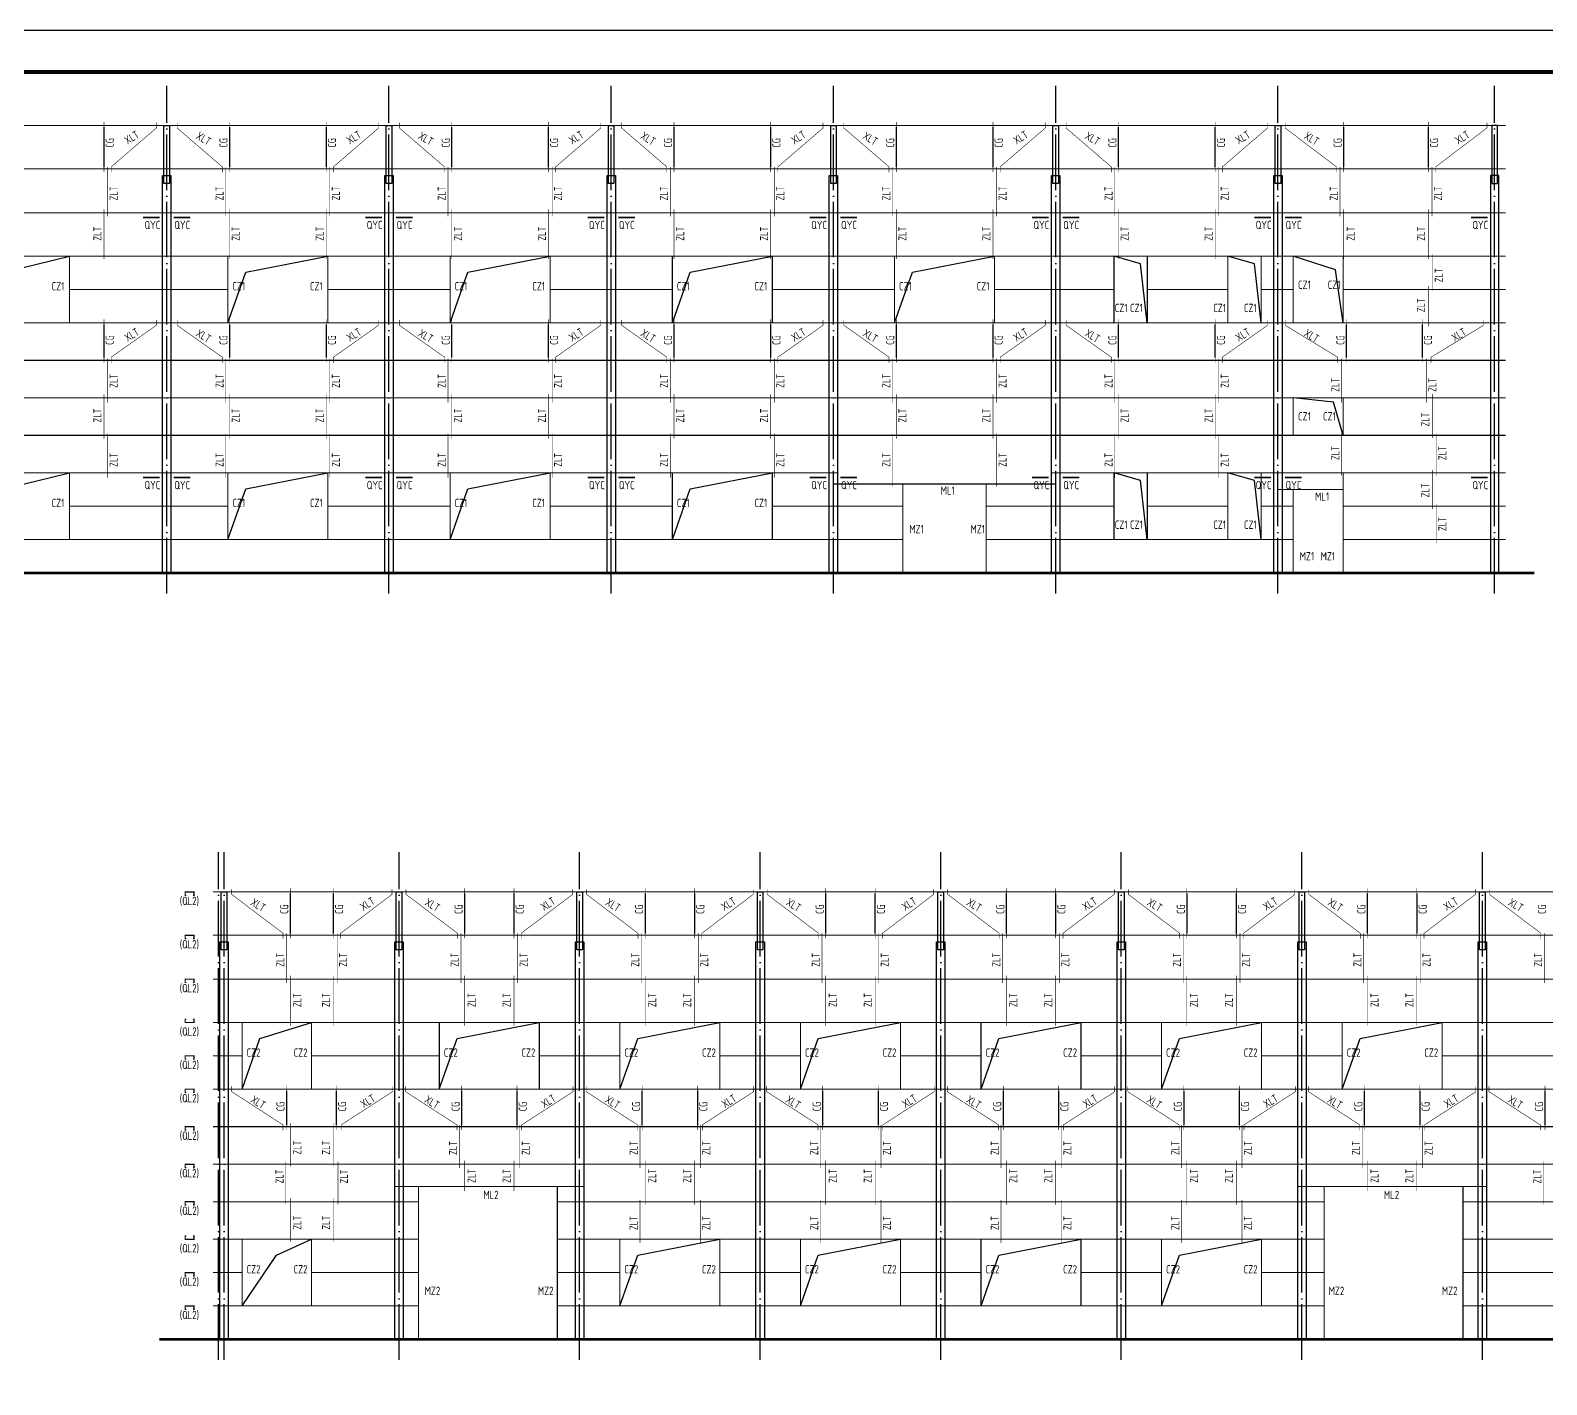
# Model space of a CAD drawing. Extents: x 19118 to 566552, y -1188739 to 92943.
# Drawn here: x 150798 to 205382, y -749253 to -700514 of the extents above; entities that cross this region are included whole.
import ezdxf

# ---------------------------------------------------------------- set-up
doc = ezdxf.new("R2010")
doc.units = 0
doc.header["$LTSCALE"] = 1000
doc.header["$MEASUREMENT"] = 0
doc.linetypes.add('DOTE', pattern=[2.42, 2, -0.2, 0.02, -0.2])
for name, color, linetype in [('3T_BAR', 7, 'CONTINUOUS'), ('621', 2, 'CONTINUOUS'), ('A_DE_DETAIL_3', 144, 'CONTINUOUS'), ('AXIS', 3, 'CONTINUOUS'), ('DOTE', 9, 'DOTE'), ('PUB_TITLE', 4, 'CONTINUOUS'), ('QL', 4, 'CONTINUOUS'), ('TEXT', 7, 'CONTINUOUS'), ('屋面隅撑', 1, 'CONTINUOUS'), ('檩条拉条', 253, 'CONTINUOUS'), ('窗线', 124, 'CONTINUOUS')]:
    doc.layers.add(name, color=color, linetype=linetype)
doc.styles.add('TSSD_Rein', font='atssdeng.shx', dxfattribs={"width": 0.7, "bigfont": 'atssdchn.shx'})

msp = doc.modelspace()

# ---------------------------------------------------------------- linework, layer by layer
at = {"layer": '3T_BAR', "const_width": 100}
for points in [[(97585.86, -720039.62), (204932.48, -720039.62)], [(155447.62, -747619.82), (210282.19, -747619.82)]]:
    msp.add_lwpolyline(points, dxfattribs=at)
at = {"layer": '621', "const_width": 45}
for points in [[(156412.32, -731639.82), (156372.33, -731639.82), (156372.33, -731519.82), (156692.32, -731519.82), (156692.32, -731639.82), (156652.33, -731639.82)], [(156412.32, -733199.82), (156372.33, -733199.82), (156372.33, -733079.82), (156692.32, -733079.82), (156692.32, -733199.82), (156652.33, -733199.82)], [(156412.32, -734779.82), (156372.33, -734779.82), (156372.33, -734659.82), (156692.32, -734659.82), (156692.32, -734779.82), (156652.33, -734779.82)], [(156412.32, -736099.82), (156372.33, -736099.82), (156372.33, -736219.82), (156692.32, -736219.82), (156692.32, -736099.82), (156652.33, -736099.82)], [(156412.32, -737539.82), (156372.33, -737539.82), (156372.33, -737419.82), (156692.32, -737419.82), (156692.32, -737539.82), (156652.33, -737539.82)], [(156412.32, -738739.82), (156372.33, -738739.82), (156372.33, -738619.82), (156692.32, -738619.82), (156692.32, -738739.82), (156652.33, -738739.82)], [(156412.32, -740089.82), (156372.33, -740089.82), (156372.33, -739969.82), (156692.32, -739969.82), (156692.32, -740089.82), (156652.33, -740089.82)], [(156412.32, -741439.82), (156372.33, -741439.82), (156372.33, -741319.82), (156692.32, -741319.82), (156692.32, -741439.82), (156652.33, -741439.82)], [(156412.32, -742789.82), (156372.33, -742789.82), (156372.33, -742669.82), (156692.32, -742669.82), (156692.32, -742789.82), (156652.33, -742789.82)], [(156412.32, -743899.82), (156372.33, -743899.82), (156372.33, -744019.82), (156692.32, -744019.82), (156692.32, -743899.82), (156652.33, -743899.82)], [(156412.32, -745339.82), (156372.33, -745339.82), (156372.33, -745219.82), (156692.32, -745219.82), (156692.32, -745339.82), (156652.33, -745339.82)], [(156412.32, -746539.82), (156372.33, -746539.82), (156372.33, -746419.82), (156692.32, -746419.82), (156692.32, -746539.82), (156652.33, -746539.82)]]:
    msp.add_lwpolyline(points, dxfattribs=at)
at = {"layer": 'A_DE_DETAIL_3'}
for points in [[(155608.4, -703939.62), (155808.4, -703939.62), (155808.4, -706026.55), (155608.4, -706026.55)], [(163608.4, -703939.62), (163808.4, -703939.62), (163808.4, -706026.55), (163608.4, -706026.55)], [(171608.4, -703939.62), (171808.4, -703939.62), (171808.4, -706026.55), (171608.4, -706026.55)], [(179608.4, -703939.62), (179808.4, -703939.62), (179808.4, -706026.55), (179608.4, -706026.55)], [(187608.4, -703939.62), (187808.4, -703939.62), (187808.4, -706026.55), (187608.4, -706026.55)], [(195608.4, -703939.62), (195808.4, -703939.62), (195808.4, -706026.55), (195608.4, -706026.55)], [(203608.4, -703939.62), (203408.4, -703939.62), (203408.4, -706026.55), (203608.4, -706026.55)], [(155558.4, -705739.62), (155858.4, -705739.62), (155858.4, -720039.62), (155558.4, -720039.62)], [(163558.4, -705739.62), (163858.4, -705739.62), (163858.4, -720039.62), (163558.4, -720039.62)], [(171558.4, -705739.62), (171858.4, -705739.62), (171858.4, -720039.62), (171558.4, -720039.62)], [(179558.4, -705739.62), (179858.4, -705739.62), (179858.4, -720039.62), (179558.4, -720039.62)], [(187558.4, -705739.62), (187858.4, -705739.62), (187858.4, -720039.62), (187558.4, -720039.62)], [(195558.4, -705739.62), (195858.4, -705739.62), (195858.4, -720039.62), (195558.4, -720039.62)], [(203658.4, -705739.62), (203358.4, -705739.62), (203358.4, -720039.62), (203658.4, -720039.62)], [(157670.17, -731519.82), (157870.17, -731519.82), (157870.17, -733606.74), (157670.17, -733606.74)], [(163970.17, -731519.82), (164170.17, -731519.82), (164170.17, -733606.74), (163970.17, -733606.74)], [(170470.17, -731519.82), (170670.17, -731519.82), (170670.17, -733606.74), (170470.17, -733606.74)], [(176970.17, -731519.82), (177170.17, -731519.82), (177170.17, -733606.74), (176970.17, -733606.74)], [(183470.17, -731519.82), (183670.17, -731519.82), (183670.17, -733606.74), (183470.17, -733606.74)], [(189970.17, -731519.82), (190170.17, -731519.82), (190170.17, -733606.74), (189970.17, -733606.74)], [(196470.17, -731519.82), (196670.17, -731519.82), (196670.17, -733606.74), (196470.17, -733606.74)], [(202970.17, -731519.82), (203170.17, -731519.82), (203170.17, -733606.74), (202970.17, -733606.74)], [(157620.17, -733319.82), (157920.17, -733319.82), (157920.17, -747619.82), (157620.17, -747619.82)], [(163920.17, -733319.82), (164220.17, -733319.82), (164220.17, -747619.82), (163920.17, -747619.82)], [(170420.17, -733319.82), (170720.17, -733319.82), (170720.17, -747619.82), (170420.17, -747619.82)], [(176920.17, -733319.82), (177220.17, -733319.82), (177220.17, -747619.82), (176920.17, -747619.82)], [(183420.17, -733319.82), (183720.17, -733319.82), (183720.17, -747619.82), (183420.17, -747619.82)], [(189920.17, -733319.82), (190220.17, -733319.82), (190220.17, -747619.82), (189920.17, -747619.82)], [(196420.17, -733319.82), (196720.17, -733319.82), (196720.17, -747619.82), (196420.17, -747619.82)], [(202920.17, -733319.82), (203220.17, -733319.82), (203220.17, -747619.82), (202920.17, -747619.82)]]:
    msp.add_lwpolyline(points, close=True, dxfattribs=at)
at = {"layer": 'DOTE', "linetype": 'DOTE'}
for p, q in [((155708.4, -720781.56), (155708.4, -702507.05)), ((163708.4, -720781.56), (163708.4, -702507.05)), ((171708.4, -720781.56), (171708.4, -702507.05)), ((179708.4, -720781.56), (179708.4, -702507.05)), ((187708.4, -720781.56), (187708.4, -702507.05)), ((195708.4, -720781.56), (195708.4, -702507.05)), ((203508.4, -720781.56), (203508.4, -702507.05)), ((157570.17, -748361.75), (157570.17, -730087.24)), ((157770.17, -748361.75), (157770.17, -730087.24)), ((164070.17, -748361.75), (164070.17, -730087.24)), ((170570.17, -748361.75), (170570.17, -730087.24)), ((177070.17, -748361.75), (177070.17, -730087.24)), ((183570.17, -748361.75), (183570.17, -730087.24)), ((190070.17, -748361.75), (190070.17, -730087.24)), ((196570.17, -748361.75), (196570.17, -730087.24)), ((203070.17, -748361.75), (203070.17, -730087.24))]:
    msp.add_line(p, q, dxfattribs=at)
at = {"layer": 'PUB_TITLE'}
msp.add_lwpolyline([(77811.65, -789614.24), (235461.65, -789614.24), (235461.65, -700514.24), (77811.65, -700514.24)], close=True, dxfattribs=at)
at = {"layer": 'PUB_TITLE', "const_width": 150}
msp.add_lwpolyline([(81561.65, -788114.24), (233961.65, -788114.24), (233961.65, -702014.24), (81561.65, -702014.24)], close=True, dxfattribs=at)
at = {"layer": 'QL', "const_width": 40}
for points in [[(203908.4, -703939.62), (99508.4, -703939.62)], [(203908.4, -705499.62), (99508.4, -705499.62)], [(203908.4, -707079.62), (99508.4, -707079.62)], [(203908.4, -708639.62), (99508.4, -708639.62)], [(152208.4, -711039.62), (152208.4, -708639.62)], [(157908.38, -711039.62), (157908.38, -708639.62)], [(161508.38, -711039.62), (161508.38, -708639.62)], [(165908.4, -711039.62), (165908.4, -708639.62)], [(169508.4, -711039.62), (169508.4, -708639.62)], [(173908.4, -711039.62), (173908.4, -708639.62)], [(177508.4, -711039.62), (177508.4, -708639.62)], [(181908.38, -711039.62), (181908.38, -708639.62)], [(185508.38, -711039.62), (185508.38, -708639.62)], [(189808.4, -711039.62), (189808.4, -708639.62)], [(191008.4, -711039.62), (191008.4, -708639.62)], [(193908.4, -711039.62), (193908.4, -708639.62)], [(195108.4, -711039.62), (195108.4, -708639.62)], [(196258.4, -711039.62), (196258.4, -708639.62)], [(198058.4, -711039.62), (198058.4, -708639.62)], [(157908.38, -709839.62), (152208.4, -709839.62)], [(165908.4, -709839.62), (161508.38, -709839.62)], [(173908.4, -709839.62), (169508.4, -709839.62)], [(181908.38, -709839.62), (177508.4, -709839.62)], [(189808.4, -709839.62), (185508.38, -709839.62)], [(191008.4, -709839.62), (193908.4, -709839.62)], [(191008.4, -709839.62), (193908.4, -709839.62)], [(193908.4, -709839.62), (191908.4, -709839.62)], [(196258.4, -709839.62), (195108.4, -709839.62)], [(203908.4, -709839.62), (198058.4, -709839.62)], [(203908.4, -711039.62), (99508.4, -711039.62)], [(203908.4, -712389.62), (99508.4, -712389.62)], [(203908.4, -713739.62), (99508.4, -713739.62)], [(196258.4, -715089.62), (196258.4, -713739.62)], [(198058.4, -715089.62), (198058.4, -713739.62)], [(155708.4, -715089.62), (115708.4, -715089.62)], [(179708.4, -715089.62), (155708.4, -715089.62)], [(203908.4, -715089.62), (179708.4, -715089.62)], [(155708.4, -716439.62), (139708.4, -716439.62)], [(152208.4, -718839.62), (152208.4, -716439.62)], [(179708.4, -716439.62), (155708.4, -716439.62)], [(157908.4, -718839.62), (157908.4, -716439.62)], [(161508.4, -718839.62), (161508.4, -716439.62)], [(165908.4, -718839.62), (165908.4, -716439.62)], [(169508.4, -718839.62), (169508.4, -716439.62)], [(173908.4, -718839.62), (173908.4, -716439.62)], [(177508.4, -718839.62), (177508.4, -716439.62)], [(179858.4, -716439.62), (179708.4, -716439.62)], [(203908.4, -716439.62), (187558.4, -716439.62)], [(189808.4, -718839.62), (189808.4, -716439.62)], [(191008.4, -718839.62), (191008.4, -716439.62)], [(193908.4, -718839.62), (193908.4, -716439.62)], [(195108.4, -718839.62), (195108.4, -716439.62)], [(198058.4, -720039.62), (198058.4, -716439.62)], [(179708.4, -716839.62), (187708.4, -716839.62)], [(182208.4, -716839.62), (182208.4, -720039.62)], [(185208.4, -716839.62), (185208.4, -720039.62)], [(198058.4, -717039.62), (195708.4, -717039.62)], [(196258.4, -720039.62), (196258.4, -717039.62)], [(155708.4, -717639.62), (152208.4, -717639.62)], [(157908.4, -717639.62), (155708.4, -717639.62)], [(165908.4, -717639.62), (161508.4, -717639.62)], [(173908.4, -717639.62), (169508.4, -717639.62)], [(179708.4, -717639.62), (177508.4, -717639.62)], [(182208.4, -717639.62), (179708.4, -717639.62)], [(189808.4, -717639.62), (185208.4, -717639.62)], [(192708.4, -717639.62), (191008.4, -717639.62)], [(191008.4, -717639.62), (193908.4, -717639.62)], [(196258.4, -717639.62), (195108.4, -717639.62)], [(203908.4, -717639.62), (198058.4, -717639.62)], [(155708.4, -718839.62), (137208.4, -718839.62)], [(179708.4, -718839.62), (155708.4, -718839.62)], [(182208.4, -718839.62), (179708.4, -718839.62)], [(195508.4, -718839.62), (185208.4, -718839.62)], [(196258.4, -718839.62), (195508.4, -718839.62)], [(203908.4, -718839.62), (198058.4, -718839.62)], [(209770.17, -731519.82), (157370.17, -731519.82)], [(209770.17, -733079.82), (157370.17, -733079.82)], [(209770.17, -734659.82), (157370.17, -734659.82)], [(209770.17, -736219.82), (157370.17, -736219.82)], [(158420.17, -738619.82), (158420.17, -736219.82)], [(160920.17, -738619.82), (160920.17, -736219.82)], [(165520.15, -738619.82), (165520.15, -736219.82)], [(169120.15, -738619.82), (169120.15, -736219.82)], [(172020.15, -738619.82), (172020.15, -736219.82)], [(175620.15, -738619.82), (175620.15, -736219.82)], [(178520.15, -738619.82), (178520.15, -736219.82)], [(182120.15, -738619.82), (182120.15, -736219.82)], [(185020.15, -738619.82), (185020.15, -736219.82)], [(188620.15, -738619.82), (188620.15, -736219.82)], [(191520.15, -738619.82), (191520.15, -736219.82)], [(195120.15, -738619.82), (195120.15, -736219.82)], [(198020.15, -738619.82), (198020.15, -736219.82)], [(201620.15, -738619.82), (201620.15, -736219.82)], [(158420.17, -737419.82), (157370.17, -737419.82)], [(165520.15, -737419.82), (160920.17, -737419.82)], [(172020.15, -737419.82), (169120.15, -737419.82)], [(178520.15, -737419.82), (175620.15, -737419.82)], [(185020.15, -737419.82), (182120.15, -737419.82)], [(191520.15, -737419.82), (188620.15, -737419.82)], [(198020.15, -737419.82), (195120.15, -737419.82)], [(206220.17, -737419.82), (201620.15, -737419.82)], [(209770.17, -738619.82), (157370.17, -738619.82)], [(209770.17, -739969.82), (157370.17, -739969.82)], [(209770.17, -741319.82), (157370.17, -741319.82)], [(163920.17, -742119.82), (170720.17, -742119.82)], [(164770.17, -747619.82), (164770.17, -742119.82)], [(169770.17, -747619.82), (169770.17, -742119.82)], [(203220.17, -742119.82), (196420.17, -742119.82)], [(197370.17, -747619.82), (197370.17, -742119.82)], [(202370.17, -747619.82), (202370.17, -742119.82)], [(164770.17, -742669.82), (157370.17, -742669.82)], [(197370.17, -742669.82), (169770.17, -742669.82)], [(209770.17, -742669.82), (202370.17, -742669.82)], [(164770.17, -744019.82), (157370.17, -744019.82)], [(158420.17, -746419.82), (158420.17, -744019.82)], [(160920.17, -746419.82), (160920.17, -744019.82)], [(197370.17, -744019.82), (169770.17, -744019.82)], [(172020.17, -746419.82), (172020.17, -744019.82)], [(175620.17, -746419.82), (175620.17, -744019.82)], [(178520.17, -746419.82), (178520.17, -744019.82)], [(182120.17, -746419.82), (182120.17, -744019.82)], [(185020.17, -746419.82), (185020.17, -744019.82)], [(188620.17, -746419.82), (188620.17, -744019.82)], [(191520.17, -746419.82), (191520.17, -744019.82)], [(195120.17, -746419.82), (195120.17, -744019.82)], [(209770.17, -744019.82), (202370.17, -744019.82)], [(158420.17, -745219.82), (157370.17, -745219.82)], [(164770.17, -745219.82), (160920.17, -745219.82)], [(172020.17, -745219.82), (169770.17, -745219.82)], [(178520.17, -745219.82), (175620.17, -745219.82)], [(185020.17, -745219.82), (182120.17, -745219.82)], [(191520.17, -745219.82), (188620.17, -745219.82)], [(197370.17, -745219.82), (195120.17, -745219.82)], [(206220.17, -745219.82), (202370.17, -745219.82)], [(164770.17, -746419.82), (157370.17, -746419.82)], [(197370.17, -746419.82), (169770.17, -746419.82)], [(209770.17, -746419.82), (202370.17, -746419.82)]]:
    msp.add_lwpolyline(points, dxfattribs=at)
at = {"layer": '屋面隅撑', "const_width": 60}
for points in [[(155456.21, -707249.62), (154856.21, -707249.62)], [(155960.58, -707249.62), (156560.58, -707249.62)], [(163456.21, -707249.62), (162856.21, -707249.62)], [(163960.58, -707249.62), (164560.58, -707249.62)], [(171456.21, -707249.62), (170856.21, -707249.62)], [(171960.58, -707249.62), (172560.58, -707249.62)], [(179456.21, -707249.62), (178856.21, -707249.62)], [(179960.58, -707249.62), (180560.58, -707249.62)], [(187456.21, -707249.62), (186856.21, -707249.62)], [(187960.58, -707249.62), (188560.58, -707249.62)], [(195456.21, -707249.62), (194856.21, -707249.62)], [(195960.58, -707249.62), (196560.58, -707249.62)], [(203256.21, -707249.62), (202656.21, -707249.62)], [(155456.21, -716609.62), (154856.21, -716609.62)], [(155960.58, -716609.62), (156560.58, -716609.62)], [(163456.21, -716609.62), (162856.21, -716609.62)], [(163960.58, -716609.62), (164560.58, -716609.62)], [(171456.21, -716609.62), (170856.21, -716609.62)], [(171960.58, -716609.62), (172560.58, -716609.62)], [(179456.21, -716609.62), (178856.21, -716609.62)], [(179960.58, -716609.62), (180560.58, -716609.62)], [(187456.21, -716609.62), (186856.21, -716609.62)], [(187960.58, -716609.62), (188560.58, -716609.62)], [(195456.21, -716609.62), (194856.21, -716609.62)], [(195960.58, -716609.62), (196560.58, -716609.62)], [(203256.21, -716609.62), (202656.21, -716609.62)]]:
    msp.add_lwpolyline(points, dxfattribs=at)
at = {"layer": '檩条拉条', "color": 1}
for points, const_width in [([(153448.07, -703990.67), (153448.07, -705442.06)], 48), ([(153448.07, -705611.34), (153448.07, -703813.78)], 19.2), ([(155333.27, -703842.31), (155333.27, -704029.04), (153707.57, -705428.76), (153707.57, -705626.56)], 19.2), ([(156083.52, -703842.31), (156083.52, -704029.04), (157709.22, -705428.76), (157709.22, -705626.56)], 19.2), ([(157968.73, -703990.67), (157968.73, -705442.06)], 48), ([(157968.73, -705611.34), (157968.73, -703813.78)], 19.2), ([(161448.07, -703990.67), (161448.07, -705442.06)], 48), ([(161448.07, -705611.34), (161448.07, -703813.78)], 19.2), ([(163333.27, -703842.31), (163333.27, -704029.04), (161707.57, -705428.76), (161707.57, -705626.56)], 19.2), ([(164083.52, -703842.31), (164083.52, -704029.04), (165709.22, -705428.76), (165709.22, -705626.56)], 19.2), ([(165968.73, -703990.67), (165968.73, -705442.06)], 48), ([(165968.73, -705611.34), (165968.73, -703813.78)], 19.2), ([(169448.07, -703990.67), (169448.07, -705442.06)], 48), ([(169448.07, -705611.34), (169448.07, -703813.78)], 19.2), ([(171333.27, -703842.31), (171333.27, -704029.04), (169707.57, -705428.76), (169707.57, -705626.56)], 19.2), ([(172083.52, -703842.31), (172083.52, -704029.04), (173709.22, -705428.76), (173709.22, -705626.56)], 19.2), ([(173968.73, -703990.67), (173968.73, -705442.06)], 48), ([(173968.73, -705611.34), (173968.73, -703813.78)], 19.2), ([(177448.07, -703990.67), (177448.07, -705442.06)], 48), ([(177448.07, -705611.34), (177448.07, -703813.78)], 19.2), ([(179333.27, -703842.31), (179333.27, -704029.04), (177707.57, -705428.76), (177707.57, -705626.56)], 19.2), ([(180083.52, -703842.31), (180083.52, -704029.04), (181709.22, -705428.76), (181709.22, -705626.56)], 19.2), ([(181968.73, -703990.67), (181968.73, -705442.06)], 48), ([(181968.73, -705611.34), (181968.73, -703813.78)], 19.2), ([(185448.07, -703990.67), (185448.07, -705442.06)], 48), ([(185448.07, -705611.34), (185448.07, -703813.78)], 19.2), ([(187333.27, -703842.31), (187333.27, -704029.04), (185707.57, -705428.76), (185707.57, -705626.56)], 19.2), ([(188083.52, -703842.31), (188083.52, -704029.04), (189709.22, -705428.76), (189709.22, -705626.56)], 19.2), ([(189968.73, -703990.67), (189968.73, -705442.06)], 48), ([(189968.73, -705611.34), (189968.73, -703813.78)], 19.2), ([(193448.07, -703990.67), (193448.07, -705442.06)], 48), ([(193448.07, -705611.34), (193448.07, -703813.78)], 19.2), ([(195333.27, -703842.31), (195333.27, -704029.04), (193707.57, -705428.76), (193707.57, -705626.56)], 19.2), ([(195968.78, -703842.31), (195968.78, -704029.04), (197817.65, -705428.76), (197817.65, -705626.56)], 19.2), ([(198077.16, -703990.67), (198077.16, -705442.06)], 48), ([(198077.16, -705611.34), (198077.16, -703813.78)], 19.2), ([(201123.13, -703990.67), (201123.13, -705442.06)], 48), ([(201123.13, -705611.34), (201123.13, -703813.78)], 19.2), ([(203231.51, -703842.31), (203231.51, -704029.04), (201382.64, -705428.76), (201382.64, -705626.56)], 19.2), ([(153581.65, -707211.85), (153581.65, -705434.15)], 19.2), ([(157835.14, -707211.85), (157835.14, -705434.15)], 19.2), ([(161581.65, -707211.85), (161581.65, -705434.15)], 19.2), ([(165835.14, -707211.85), (165835.14, -705434.15)], 19.2), ([(169581.65, -707211.85), (169581.65, -705434.15)], 19.2), ([(173835.14, -707211.85), (173835.14, -705434.15)], 19.2), ([(177581.65, -707211.85), (177581.65, -705434.15)], 19.2), ([(181835.14, -707211.85), (181835.14, -705434.15)], 19.2), ([(185581.65, -707211.85), (185581.65, -705434.15)], 19.2), ([(189835.14, -707211.85), (189835.14, -705434.15)], 19.2), ([(193581.65, -707211.85), (193581.65, -705434.15)], 19.2), ([(197943.57, -707211.85), (197943.57, -705434.15)], 19.2), ([(201256.72, -707211.85), (201256.72, -705434.15)], 19.2), ([(153448.07, -708747.6), (153448.07, -706953.78)], 19.2), ([(157968.73, -708747.6), (157968.73, -706953.78)], 19.2), ([(161448.07, -708747.6), (161448.07, -706953.78)], 19.2), ([(165968.73, -708747.6), (165968.73, -706953.78)], 19.2), ([(169448.07, -708747.6), (169448.07, -706953.78)], 19.2), ([(173968.73, -708747.6), (173968.73, -706953.78)], 19.2), ([(177448.07, -708747.6), (177448.07, -706953.78)], 19.2), ([(181968.73, -708747.6), (181968.73, -706953.78)], 19.2), ([(185448.07, -708747.6), (185448.07, -706953.78)], 19.2), ([(189968.73, -708747.6), (189968.73, -706953.78)], 19.2), ([(193448.07, -708747.6), (193448.07, -706953.78)], 19.2), ([(198077.16, -708747.6), (198077.16, -706953.78)], 19.2), ([(201123.13, -708747.6), (201123.13, -706953.78)], 19.2), ([(201284.83, -709894.15), (201284.83, -708574.15)], 19.2), ([(201123.13, -711164.19), (201123.13, -709713.78)], 19.2), ([(153448.07, -711090.67), (153448.07, -712290.26)], 48), ([(153448.07, -712459.54), (153448.07, -710913.78)], 19.2), ([(155333.27, -710942.31), (155333.27, -711129.04), (153707.57, -712276.97), (153707.57, -712474.76)], 19.2), ([(156083.52, -710942.31), (156083.52, -711129.04), (157709.22, -712276.97), (157709.22, -712474.76)], 19.2), ([(157968.73, -711090.67), (157968.73, -712290.26)], 48), ([(157968.73, -712459.54), (157968.73, -710913.78)], 19.2), ([(161448.07, -711090.67), (161448.07, -712290.26)], 48), ([(161448.07, -712459.54), (161448.07, -710913.78)], 19.2), ([(163333.27, -710942.31), (163333.27, -711129.04), (161707.57, -712276.97), (161707.57, -712474.76)], 19.2), ([(164083.52, -710942.31), (164083.52, -711129.04), (165709.22, -712276.97), (165709.22, -712474.76)], 19.2), ([(165968.73, -711090.67), (165968.73, -712290.26)], 48), ([(165968.73, -712459.54), (165968.73, -710913.78)], 19.2), ([(169448.07, -711090.67), (169448.07, -712290.26)], 48), ([(169448.07, -712459.54), (169448.07, -710913.78)], 19.2), ([(171333.27, -710942.31), (171333.27, -711129.04), (169707.57, -712276.97), (169707.57, -712474.76)], 19.2), ([(172083.52, -710942.31), (172083.52, -711129.04), (173709.22, -712276.97), (173709.22, -712474.76)], 19.2), ([(173968.73, -711090.67), (173968.73, -712290.26)], 48), ([(173968.73, -712459.54), (173968.73, -710913.78)], 19.2), ([(177448.07, -711090.67), (177448.07, -712290.26)], 48), ([(177448.07, -712459.54), (177448.07, -710913.78)], 19.2), ([(179333.27, -710942.31), (179333.27, -711129.04), (177707.57, -712276.97), (177707.57, -712474.76)], 19.2), ([(180083.52, -710942.31), (180083.52, -711129.04), (181709.22, -712276.97), (181709.22, -712474.76)], 19.2), ([(181968.73, -711090.67), (181968.73, -712290.26)], 48), ([(181968.73, -712459.54), (181968.73, -710913.78)], 19.2), ([(185448.07, -711090.67), (185448.07, -712290.26)], 48), ([(185448.07, -712459.54), (185448.07, -710913.78)], 19.2), ([(187333.27, -710942.31), (187333.27, -711129.04), (185707.57, -712276.97), (185707.57, -712474.76)], 19.2), ([(188083.52, -710942.31), (188083.52, -711129.04), (189709.22, -712276.97), (189709.22, -712474.76)], 19.2), ([(189968.73, -711090.67), (189968.73, -712290.26)], 48), ([(189968.73, -712459.54), (189968.73, -710913.78)], 19.2), ([(193448.07, -711090.67), (193448.07, -712290.26)], 48), ([(193448.07, -712459.54), (193448.07, -710913.78)], 19.2), ([(195333.27, -710942.31), (195333.27, -711129.04), (193707.57, -712276.97), (193707.57, -712474.76)], 19.2), ([(195968.78, -710942.31), (195968.78, -711129.04), (197858, -712276.97), (197858, -712474.76)], 19.2), ([(198176.45, -711090.67), (198176.45, -712290.26)], 48), ([(198176.45, -712459.54), (198176.45, -710913.78)], 19.2), ([(200901.47, -711090.67), (200901.47, -712290.26)], 48), ([(200901.47, -712459.54), (200901.47, -710913.78)], 19.2), ([(203109.13, -710942.31), (203109.13, -711129.04), (201219.92, -712276.97), (201219.92, -712474.76)], 19.2), ([(153581.65, -713915.94), (153581.65, -712324.15)], 19.2), ([(157835.14, -713915.94), (157835.14, -712324.15)], 19.2), ([(161581.65, -713915.94), (161581.65, -712324.15)], 19.2), ([(165835.14, -713915.94), (165835.14, -712324.15)], 19.2), ([(169581.65, -713915.94), (169581.65, -712324.15)], 19.2), ([(173835.14, -713915.94), (173835.14, -712324.15)], 19.2), ([(177581.65, -713915.94), (177581.65, -712324.15)], 19.2), ([(181835.14, -713915.94), (181835.14, -712324.15)], 19.2), ([(185581.65, -713915.94), (185581.65, -712324.15)], 19.2), ([(189835.14, -713915.94), (189835.14, -712324.15)], 19.2), ([(193581.65, -713915.94), (193581.65, -712324.15)], 19.2), ([(198001.73, -713915.94), (198001.73, -712324.15)], 19.2), ([(201053.43, -713915.94), (201053.43, -712324.15)], 19.2), ([(153448.07, -715207.61), (153448.07, -713613.78)], 19.2), ([(157968.73, -715207.61), (157968.73, -713613.78)], 19.2), ([(161448.07, -715207.61), (161448.07, -713613.78)], 19.2), ([(165968.73, -715207.61), (165968.73, -713613.78)], 19.2), ([(169448.07, -715207.61), (169448.07, -713613.78)], 19.2), ([(173968.73, -715207.61), (173968.73, -713613.78)], 19.2), ([(177448.07, -715207.61), (177448.07, -713613.78)], 19.2), ([(181968.73, -715207.61), (181968.73, -713613.78)], 19.2), ([(185448.07, -715207.61), (185448.07, -713613.78)], 19.2), ([(189968.73, -715207.61), (189968.73, -713613.78)], 19.2), ([(193448.07, -715207.61), (193448.07, -713613.78)], 19.2), ([(201281.47, -715187.58), (201281.47, -713598.46)], 19.2), ([(153581.65, -716615.94), (153581.65, -715024.15)], 19.2), ([(157835.14, -716615.94), (157835.14, -715024.15)], 19.2), ([(161581.65, -716615.94), (161581.65, -715024.15)], 19.2), ([(165835.14, -716615.94), (165835.14, -715024.15)], 19.2), ([(169581.65, -716615.94), (169581.65, -715024.15)], 19.2), ([(173835.14, -716615.94), (173835.14, -715024.15)], 19.2), ([(177581.65, -716615.94), (177581.65, -715024.15)], 19.2), ([(181835.14, -716931.06), (181835.14, -715024.15)], 19.2), ([(185581.65, -716931.06), (185581.65, -715024.15)], 19.2), ([(189835.14, -716615.94), (189835.14, -715024.15)], 19.2), ([(193581.65, -716615.94), (193581.65, -715024.15)], 19.2), ([(198001.73, -716541.5), (198001.73, -715024.15)], 19.2), ([(201415.06, -716541.5), (201415.06, -715024.15)], 19.2), ([(201281.47, -717737.58), (201281.47, -716336.11)], 19.2), ([(201415.06, -718958.25), (201415.06, -717574.15)], 19.2), ([(158047.05, -731422.5), (158047.05, -731609.24), (159895.92, -733008.96), (159895.92, -733206.75)], 19.2), ([(160155.43, -733191.53), (160155.43, -731393.97)], 19.2), ([(161709.11, -733191.53), (161709.11, -731393.97)], 19.2), ([(163817.48, -731422.5), (163817.48, -731609.24), (161968.61, -733008.96), (161968.61, -733206.75)], 19.2), ([(164322.85, -731422.5), (164322.85, -731609.24), (166171.72, -733008.96), (166171.72, -733206.75)], 19.2), ([(166431.22, -733191.53), (166431.22, -731393.97)], 19.2), ([(168209.11, -733191.53), (168209.11, -731393.97)], 19.2), ([(170317.48, -731422.5), (170317.48, -731609.24), (168468.61, -733008.96), (168468.61, -733206.75)], 19.2), ([(170822.85, -731422.5), (170822.85, -731609.24), (172671.72, -733008.96), (172671.72, -733206.75)], 19.2), ([(172931.22, -733191.53), (172931.22, -731393.97)], 19.2), ([(174709.11, -733191.53), (174709.11, -731393.97)], 19.2), ([(176817.48, -731422.5), (176817.48, -731609.24), (174968.61, -733008.96), (174968.61, -733206.75)], 19.2), ([(177322.85, -731422.5), (177322.85, -731609.24), (179171.72, -733008.96), (179171.72, -733206.75)], 19.2), ([(179431.22, -733191.53), (179431.22, -731393.97)], 19.2), ([(181209.11, -733191.53), (181209.11, -731393.97)], 19.2), ([(183317.48, -731422.5), (183317.48, -731609.24), (181468.61, -733008.96), (181468.61, -733206.75)], 19.2), ([(183822.85, -731422.5), (183822.85, -731609.24), (185671.72, -733008.96), (185671.72, -733206.75)], 19.2), ([(185931.22, -733191.53), (185931.22, -731393.97)], 19.2), ([(187709.11, -733191.53), (187709.11, -731393.97)], 19.2), ([(189817.48, -731422.5), (189817.48, -731609.24), (187968.61, -733008.96), (187968.61, -733206.75)], 19.2), ([(190322.85, -731422.5), (190322.85, -731609.24), (192171.72, -733008.96), (192171.72, -733206.75)], 19.2), ([(192431.22, -733191.53), (192431.22, -731393.97)], 19.2), ([(194209.11, -733191.53), (194209.11, -731393.97)], 19.2), ([(196317.48, -731422.5), (196317.48, -731609.24), (194468.61, -733008.96), (194468.61, -733206.75)], 19.2), ([(196822.85, -731422.5), (196822.85, -731609.24), (198671.72, -733008.96), (198671.72, -733206.75)], 19.2), ([(198931.22, -733191.53), (198931.22, -731393.97)], 19.2), ([(200709.11, -733191.53), (200709.11, -731393.97)], 19.2), ([(202817.48, -731422.5), (202817.48, -731609.24), (200968.61, -733008.96), (200968.61, -733206.75)], 19.2), ([(203322.85, -731422.5), (203322.85, -731609.24), (205171.72, -733008.96), (205171.72, -733206.75)], 19.2), ([(160155.43, -731570.86), (160155.43, -733022.25)], 48), ([(161709.11, -731570.86), (161709.11, -733022.25)], 48), ([(166431.22, -731570.86), (166431.22, -733022.25)], 48), ([(168209.11, -731570.86), (168209.11, -733022.25)], 48), ([(172931.22, -731570.86), (172931.22, -733022.25)], 48), ([(174709.11, -731570.86), (174709.11, -733022.25)], 48), ([(179431.22, -731570.86), (179431.22, -733022.25)], 48), ([(181209.11, -731570.86), (181209.11, -733022.25)], 48), ([(185931.22, -731570.86), (185931.22, -733022.25)], 48), ([(187709.11, -731570.86), (187709.11, -733022.25)], 48), ([(192431.22, -731570.86), (192431.22, -733022.25)], 48), ([(194209.11, -731570.86), (194209.11, -733022.25)], 48), ([(198931.22, -731570.86), (198931.22, -733022.25)], 48), ([(200709.11, -731570.86), (200709.11, -733022.25)], 48), ([(160021.84, -734792.05), (160021.84, -733014.35)], 19.2), ([(161842.7, -734792.05), (161842.7, -733014.35)], 19.2), ([(166297.63, -734792.05), (166297.63, -733014.35)], 19.2), ([(168342.7, -734792.05), (168342.7, -733014.35)], 19.2), ([(172797.63, -734792.05), (172797.63, -733014.35)], 19.2), ([(174842.7, -734792.05), (174842.7, -733014.35)], 19.2), ([(179297.63, -734792.05), (179297.63, -733014.35)], 19.2), ([(181342.7, -734792.05), (181342.7, -733014.35)], 19.2), ([(185797.63, -734792.05), (185797.63, -733014.35)], 19.2), ([(187842.7, -734792.05), (187842.7, -733014.35)], 19.2), ([(192297.63, -734792.05), (192297.63, -733014.35)], 19.2), ([(194342.7, -734792.05), (194342.7, -733014.35)], 19.2), ([(198797.63, -734792.05), (198797.63, -733014.35)], 19.2), ([(200842.7, -734792.05), (200842.7, -733014.35)], 19.2), ([(205297.63, -734792.05), (205297.63, -733014.35)], 19.2), ([(160155.43, -736327.8), (160155.43, -734533.97)], 19.2), ([(161709.11, -736327.8), (161709.11, -734533.97)], 19.2), ([(166431.22, -736327.8), (166431.22, -734533.97)], 19.2), ([(168209.11, -736327.8), (168209.11, -734533.97)], 19.2), ([(172931.22, -736327.8), (172931.22, -734533.97)], 19.2), ([(174709.11, -736327.8), (174709.11, -734533.97)], 19.2), ([(179431.22, -736327.8), (179431.22, -734533.97)], 19.2), ([(181209.11, -736327.8), (181209.11, -734533.97)], 19.2), ([(185931.22, -736327.8), (185931.22, -734533.97)], 19.2), ([(187709.11, -736327.8), (187709.11, -734533.97)], 19.2), ([(192431.22, -736327.8), (192431.22, -734533.97)], 19.2), ([(194209.11, -736327.8), (194209.11, -734533.97)], 19.2), ([(198931.22, -736327.8), (198931.22, -734533.97)], 19.2), ([(200709.11, -736327.8), (200709.11, -734533.97)], 19.2), ([(158047.05, -738522.5), (158047.05, -738709.24), (159895.92, -739905.04), (159895.92, -740102.84)], 19.2), ([(160021.46, -740087.62), (160021.46, -738493.97)], 19.2), ([(161817.95, -740087.62), (161817.95, -738493.97)], 19.2), ([(163834.21, -738522.5), (163834.21, -738709.24), (161985.33, -739905.04), (161985.33, -740102.84)], 19.2), ([(164306.13, -738522.5), (164306.13, -738709.24), (166155, -739905.04), (166155, -740102.84)], 19.2), ([(166322.38, -740087.62), (166322.38, -738493.97)], 19.2), ([(168317.95, -740087.62), (168317.95, -738493.97)], 19.2), ([(170334.21, -738522.5), (170334.21, -738709.24), (168485.33, -739905.04), (168485.33, -740102.84)], 19.2), ([(170806.13, -738522.5), (170806.13, -738709.24), (172655, -739905.04), (172655, -740102.84)], 19.2), ([(172822.38, -740087.62), (172822.38, -738493.97)], 19.2), ([(174817.95, -740087.62), (174817.95, -738493.97)], 19.2), ([(176834.21, -738522.5), (176834.21, -738709.24), (174985.33, -739905.04), (174985.33, -740102.84)], 19.2), ([(177306.13, -738522.5), (177306.13, -738709.24), (179155, -739905.04), (179155, -740102.84)], 19.2), ([(179322.38, -740087.62), (179322.38, -738493.97)], 19.2), ([(181317.95, -740087.62), (181317.95, -738493.97)], 19.2), ([(183334.21, -738522.5), (183334.21, -738709.24), (181485.33, -739905.04), (181485.33, -740102.84)], 19.2), ([(183806.13, -738522.5), (183806.13, -738709.24), (185655, -739905.04), (185655, -740102.84)], 19.2), ([(185822.38, -740087.62), (185822.38, -738493.97)], 19.2), ([(187817.95, -740087.62), (187817.95, -738493.97)], 19.2), ([(189834.21, -738522.5), (189834.21, -738709.24), (187985.33, -739905.04), (187985.33, -740102.84)], 19.2), ([(190306.13, -738522.5), (190306.13, -738709.24), (192155, -739905.04), (192155, -740102.84)], 19.2), ([(192322.38, -740087.62), (192322.38, -738493.97)], 19.2), ([(194317.95, -740087.62), (194317.95, -738493.97)], 19.2), ([(196334.21, -738522.5), (196334.21, -738709.24), (194485.33, -739905.04), (194485.33, -740102.84)], 19.2), ([(196806.13, -738522.5), (196806.13, -738709.24), (198655, -739905.04), (198655, -740102.84)], 19.2), ([(198822.38, -740087.62), (198822.38, -738493.97)], 19.2), ([(200817.95, -740087.62), (200817.95, -738493.97)], 19.2), ([(202834.21, -738522.5), (202834.21, -738709.24), (200985.33, -739905.04), (200985.33, -740102.84)], 19.2), ([(203306.13, -738522.5), (203306.13, -738709.24), (205155, -739905.04), (205155, -740102.84)], 19.2), ([(205322.38, -740087.62), (205322.38, -738493.97)], 19.2), ([(160021.46, -738670.86), (160021.46, -739918.34)], 48), ([(161817.95, -738670.86), (161817.95, -739918.34)], 48), ([(166322.38, -738670.86), (166322.38, -739918.34)], 48), ([(168317.95, -738670.86), (168317.95, -739918.34)], 48), ([(172822.38, -738670.86), (172822.38, -739918.34)], 48), ([(174817.95, -738670.86), (174817.95, -739918.34)], 48), ([(179322.38, -738670.86), (179322.38, -739918.34)], 48), ([(181317.95, -738670.86), (181317.95, -739918.34)], 48), ([(185822.38, -738670.86), (185822.38, -739918.34)], 48), ([(187817.95, -738670.86), (187817.95, -739918.34)], 48), ([(192322.38, -738670.86), (192322.38, -739918.34)], 48), ([(194317.95, -738670.86), (194317.95, -739918.34)], 48), ([(198822.38, -738670.86), (198822.38, -739918.34)], 48), ([(200817.95, -738670.86), (200817.95, -739918.34)], 48), ([(205322.38, -738670.86), (205322.38, -739918.34)], 48), ([(160155.43, -741401.46), (160155.43, -739843.97)], 19.2), ([(161709.11, -741401.46), (161709.11, -739843.97)], 19.2), ([(166242.68, -741458.47), (166242.68, -739904.35)], 19.2), ([(168417.64, -741458.47), (168417.64, -739904.35)], 19.2), ([(172742.68, -741458.47), (172742.68, -739904.35)], 19.2), ([(174917.64, -741458.47), (174917.64, -739904.35)], 19.2), ([(179242.68, -741458.47), (179242.68, -739904.35)], 19.2), ([(181417.64, -741458.47), (181417.64, -739904.35)], 19.2), ([(185742.68, -741458.47), (185742.68, -739904.35)], 19.2), ([(187917.64, -741458.47), (187917.64, -739904.35)], 19.2), ([(192242.68, -741458.47), (192242.68, -739904.35)], 19.2), ([(194417.64, -741458.47), (194417.64, -739904.35)], 19.2), ([(198742.68, -741458.47), (198742.68, -739904.35)], 19.2), ([(200917.64, -741458.47), (200917.64, -739904.35)], 19.2), ([(159993.74, -742761.54), (159993.74, -741228.01)], 19.2), ([(161870.8, -742761.54), (161870.8, -741228.01)], 19.2), ([(166431.22, -742281.96), (166431.22, -741193.97)], 19.2), ([(168209.11, -742281.96), (168209.11, -741193.97)], 19.2), ([(172931.22, -742770.39), (172931.22, -741193.97)], 19.2), ([(174709.11, -742770.39), (174709.11, -741193.97)], 19.2), ([(179431.22, -742770.39), (179431.22, -741193.97)], 19.2), ([(181209.11, -742770.39), (181209.11, -741193.97)], 19.2), ([(185931.22, -742770.39), (185931.22, -741193.97)], 19.2), ([(187709.11, -742770.39), (187709.11, -741193.97)], 19.2), ([(192431.22, -742770.39), (192431.22, -741193.97)], 19.2), ([(194209.11, -742770.39), (194209.11, -741193.97)], 19.2), ([(198931.22, -742281.96), (198931.22, -741193.97)], 19.2), ([(200709.11, -742281.96), (200709.11, -741193.97)], 19.2), ([(205269.53, -742761.54), (205269.53, -741228.01)], 19.2), ([(160155.43, -744101.46), (160155.43, -742543.97)], 19.2), ([(161709.11, -744101.46), (161709.11, -742543.97)], 19.2), ([(172742.68, -744158.47), (172742.68, -742604.35)], 19.2), ([(174917.64, -744158.47), (174917.64, -742604.35)], 19.2), ([(179242.68, -744158.47), (179242.68, -742604.35)], 19.2), ([(181417.64, -744158.47), (181417.64, -742604.35)], 19.2), ([(185742.68, -744158.47), (185742.68, -742604.35)], 19.2), ([(187917.64, -744158.47), (187917.64, -742604.35)], 19.2), ([(192242.68, -744158.47), (192242.68, -742604.35)], 19.2), ([(194417.64, -744158.47), (194417.64, -742604.35)], 19.2)]:
    msp.add_lwpolyline(points, dxfattribs=dict(at, const_width=const_width))
at = {"layer": '窗线'}
for points in [[(149208.4, -711039.62), (149852.12, -709216.23), (152208.4, -708639.62)], [(157908.38, -711039.62), (158552.1, -709216.23), (161508.38, -708639.62)], [(165908.4, -711039.62), (166552.12, -709216.23), (169508.4, -708639.62)], [(173908.4, -711039.62), (174552.12, -709216.23), (177508.4, -708639.62)], [(181908.38, -711039.62), (182552.1, -709216.23), (185508.38, -708639.62)], [(191005.27, -711039.62), (190759.56, -708915.94), (189808.4, -708639.62)], [(195105.27, -711039.62), (194859.56, -708915.94), (193908.4, -708639.62)], [(198058.4, -711039.62), (197783.71, -709133.08), (196258.4, -708639.62)], [(198058.4, -715089.62), (197709.56, -713898.91), (196258.4, -713739.62)], [(149208.4, -718839.62), (149852.12, -717016.23), (152208.4, -716439.62)], [(157908.4, -718839.62), (158552.12, -717016.23), (161508.4, -716439.62)], [(165908.4, -718839.62), (166552.12, -717016.23), (169508.4, -716439.62)], [(173908.4, -718839.62), (174552.12, -717016.23), (177508.4, -716439.62)], [(191005.27, -718839.62), (190759.56, -716715.94), (189808.4, -716439.62)], [(195105.27, -718839.62), (194859.56, -716715.94), (193908.4, -716439.62)], [(158420.16, -738619.81), (159063.89, -736796.43), (160920.17, -736219.82)], [(165520.15, -738619.81), (166163.87, -736796.43), (169120.15, -736219.82)], [(172020.15, -738619.81), (172663.87, -736796.43), (175620.15, -736219.82)], [(178520.15, -738619.81), (179163.87, -736796.43), (182120.15, -736219.82)], [(185020.15, -738619.81), (185663.87, -736796.43), (188620.15, -736219.82)], [(191520.15, -738619.81), (192163.87, -736796.43), (195120.15, -736219.82)], [(198020.15, -738619.81), (198663.87, -736796.43), (201620.15, -736219.82)], [(158420.16, -746419.81), (159663.89, -744596.43), (160920.17, -744019.82)], [(172020.16, -746419.81), (172663.89, -744596.43), (175620.17, -744019.82)], [(178520.16, -746419.81), (179163.89, -744596.43), (182120.17, -744019.82)], [(185020.16, -746419.81), (185663.89, -744596.43), (188620.17, -744019.82)], [(191520.16, -746419.81), (192163.89, -744596.43), (195120.17, -744019.82)]]:
    msp.add_lwpolyline(points, dxfattribs=at)

# ---------------------------------------------------------------- texts
at = {"layer": 'AXIS', "style": 'TSSD_Rein', "width": 0.8}
for p in [(156177.45, -731993.95), (156177.45, -733553.95), (156177.45, -735133.95), (156177.45, -736693.95), (156177.45, -737893.95), (156177.45, -739093.95), (156177.45, -740443.95), (156177.45, -741793.95), (156177.45, -743143.95), (156177.45, -744493.95), (156177.45, -745693.95), (156177.45, -746893.95)]:
    msp.add_text('(QL2)', height=300, dxfattribs=at).set_placement(p)
at = {"layer": 'TEXT', "style": 'TSSD_Rein', "oblique": 360, "width": 0.8}
for rotation, p in [(31.32786, (154295.43, -704628.62)), (31.32786, (162295.43, -704628.62)), (31.32786, (170295.43, -704628.62)), (31.32786, (178295.43, -704628.62)), (31.32786, (186295.43, -704628.62)), (31.32786, (194295.43, -704628.62)), (31.32786, (202193.66, -704628.62)), (328.67214, (156735.32, -704393.64)), (328.67214, (164735.32, -704393.64)), (328.67214, (172735.32, -704393.64)), (328.67214, (180735.32, -704393.64)), (328.67214, (188735.32, -704393.64)), (328.67214, (196620.58, -704393.64)), (31.32786, (154295.43, -711728.62)), (31.32786, (162295.43, -711728.62)), (31.32786, (170295.43, -711728.62)), (31.32786, (178295.43, -711728.62)), (31.32786, (186295.43, -711728.62)), (31.32786, (194295.43, -711728.62)), (31.32786, (202071.29, -711728.62)), (328.67214, (156735.32, -711493.64)), (328.67214, (164735.32, -711493.64)), (328.67214, (172735.32, -711493.64)), (328.67214, (180735.32, -711493.64)), (328.67214, (188735.32, -711493.64)), (328.67214, (196620.58, -711493.64)), (328.67214, (158698.85, -731973.84)), (31.32786, (162779.64, -732208.82)), (328.67214, (164974.64, -731973.84)), (31.32786, (169279.64, -732208.82)), (328.67214, (171474.64, -731973.84)), (31.32786, (175779.64, -732208.82)), (328.67214, (177974.64, -731973.84)), (31.32786, (182279.64, -732208.82)), (328.67214, (184474.64, -731973.84)), (31.32786, (188779.64, -732208.82)), (328.67214, (190974.64, -731973.84)), (31.32786, (195279.64, -732208.82)), (328.67214, (197474.64, -731973.84)), (31.32786, (201779.64, -732208.82)), (328.67214, (203974.64, -731973.84)), (328.67214, (158698.85, -739073.84)), (31.32786, (162796.36, -739308.82)), (328.67214, (164957.92, -739073.84)), (31.32786, (169296.36, -739308.82)), (328.67214, (171457.92, -739073.84)), (31.32786, (175796.36, -739308.82)), (328.67214, (177957.92, -739073.84)), (31.32786, (182296.36, -739308.82)), (328.67214, (184457.92, -739073.84)), (31.32786, (188796.36, -739308.82)), (328.67214, (190957.92, -739073.84)), (31.32786, (195296.36, -739308.82)), (328.67214, (197457.92, -739073.84)), (31.32786, (201796.36, -739308.82)), (328.67214, (203957.92, -739073.84))]:
    msp.add_text('XLT', height=288, rotation=rotation, dxfattribs=at).set_placement(p)
at = {"layer": 'TEXT', "style": 'TSSD_Rein', "width": 0.8}
for s, p in [('CG', (153798.28, -704732.86)), ('CG', (157895.44, -704732.86)), ('CG', (161798.28, -704732.86)), ('CG', (165895.44, -704732.86)), ('CG', (169798.28, -704732.86)), ('CG', (173895.44, -704732.86)), ('CG', (177798.28, -704732.86)), ('CG', (181895.44, -704732.86)), ('CG', (185798.28, -704732.86)), ('CG', (189895.44, -704732.86)), ('CG', (193798.28, -704732.86)), ('CG', (198003.87, -704732.86)), ('CG', (201473.35, -704732.86)), ('ZLT', (153940.17, -706636.58)), ('ZLT', (157753.55, -706636.58)), ('ZLT', (161940.17, -706636.58)), ('ZLT', (165753.55, -706636.58)), ('ZLT', (169940.17, -706636.58)), ('ZLT', (173753.55, -706636.58)), ('ZLT', (177940.17, -706636.58)), ('ZLT', (181753.55, -706636.58)), ('ZLT', (185940.17, -706636.58)), ('ZLT', (189753.55, -706636.58)), ('ZLT', (193940.17, -706636.58)), ('ZLT', (197861.98, -706636.58)), ('ZLT', (201615.24, -706636.58)), ('ZLT', (153357.69, -708084.75)), ('ZLT', (158336.03, -708084.75)), ('ZLT', (161357.69, -708084.75)), ('ZLT', (166336.03, -708084.75)), ('ZLT', (169357.69, -708084.75)), ('ZLT', (174336.03, -708084.75)), ('ZLT', (177357.69, -708084.75)), ('ZLT', (182336.03, -708084.75)), ('ZLT', (185357.69, -708084.75)), ('ZLT', (190336.03, -708084.75)), ('ZLT', (193357.69, -708084.75)), ('ZLT', (198475.12, -708084.75)), ('ZLT', (201002.1, -708084.75)), ('ZLT', (201643.34, -709585.63)), ('ZLT', (201002.1, -710661.42)), ('CG', (153798.28, -711832.86)), ('CG', (157895.44, -711832.86)), ('CG', (161798.28, -711832.86)), ('CG', (165895.44, -711832.86)), ('CG', (169798.28, -711832.86)), ('CG', (173895.44, -711832.86)), ('CG', (177798.28, -711832.86)), ('CG', (181895.44, -711832.86)), ('CG', (185798.28, -711832.86)), ('CG', (189895.44, -711832.86)), ('CG', (193798.28, -711832.86)), ('CG', (198103.16, -711832.86)), ('CG', (201251.68, -711832.86)), ('ZLT', (153940.17, -713381.91)), ('ZLT', (157753.55, -713381.91)), ('ZLT', (161940.17, -713381.91)), ('ZLT', (165753.55, -713381.91)), ('ZLT', (169940.17, -713381.91)), ('ZLT', (173753.55, -713381.91)), ('ZLT', (177940.17, -713381.91)), ('ZLT', (181753.55, -713381.91)), ('ZLT', (185940.17, -713381.91)), ('ZLT', (189753.55, -713381.91)), ('ZLT', (193940.17, -713381.91)), ('ZLT', (197920.14, -713526.58)), ('ZLT', (201411.94, -713526.58)), ('ZLT', (153357.69, -714628.75)), ('ZLT', (158336.03, -714628.75)), ('ZLT', (161357.69, -714628.75)), ('ZLT', (166336.03, -714628.75)), ('ZLT', (169357.69, -714628.75)), ('ZLT', (174336.03, -714628.75)), ('ZLT', (177357.69, -714628.75)), ('ZLT', (182336.03, -714628.75)), ('ZLT', (185357.69, -714628.75)), ('ZLT', (190336.03, -714628.75)), ('ZLT', (193357.69, -714628.75)), ('ZLT', (201160.44, -714774.02)), ('ZLT', (197920.14, -715982.78)), ('ZLT', (201773.58, -715982.78)), ('ZLT', (153940.17, -716226.58)), ('ZLT', (157753.55, -716226.58)), ('ZLT', (161940.17, -716226.58)), ('ZLT', (165753.55, -716226.58)), ('ZLT', (169940.17, -716226.58)), ('ZLT', (173753.55, -716226.58)), ('ZLT', (177940.17, -716226.58)), ('ZLT', (181753.55, -716226.58)), ('ZLT', (185940.17, -716226.58)), ('ZLT', (189753.55, -716226.58)), ('ZLT', (193940.17, -716226.58)), ('ZLT', (201160.44, -717324.02)), ('ZLT', (201773.58, -718532.78)), ('CG', (160082.14, -732313.06)), ('CG', (162059.32, -732313.06)), ('CG', (166357.93, -732313.06)), ('CG', (168559.32, -732313.06)), ('CG', (172857.93, -732313.06)), ('CG', (175059.32, -732313.06)), ('CG', (179357.93, -732313.06)), ('CG', (181559.32, -732313.06)), ('CG', (185857.93, -732313.06)), ('CG', (188059.32, -732313.06)), ('CG', (192357.93, -732313.06)), ('CG', (194559.32, -732313.06)), ('CG', (198857.93, -732313.06)), ('CG', (201059.32, -732313.06)), ('CG', (205357.93, -732313.06)), ('ZLT', (159940.25, -734216.78)), ('ZLT', (162201.21, -734216.78)), ('ZLT', (166216.04, -734216.78)), ('ZLT', (168701.21, -734216.78)), ('ZLT', (172716.04, -734216.78)), ('ZLT', (175201.21, -734216.78)), ('ZLT', (179216.04, -734216.78)), ('ZLT', (181701.21, -734216.78)), ('ZLT', (185716.04, -734216.78)), ('ZLT', (188201.21, -734216.78)), ('ZLT', (192216.04, -734216.78)), ('ZLT', (194701.21, -734216.78)), ('ZLT', (198716.04, -734216.78)), ('ZLT', (201201.21, -734216.78)), ('ZLT', (205216.04, -734216.78)), ('ZLT', (160553.39, -735664.95)), ('ZLT', (161588.07, -735664.95)), ('ZLT', (166829.18, -735664.95)), ('ZLT', (168088.07, -735664.95)), ('ZLT', (173329.18, -735664.95)), ('ZLT', (174588.07, -735664.95)), ('ZLT', (179829.18, -735664.95)), ('ZLT', (181088.07, -735664.95)), ('ZLT', (186329.18, -735664.95)), ('ZLT', (187588.07, -735664.95)), ('ZLT', (192829.18, -735664.95)), ('ZLT', (194088.07, -735664.95)), ('ZLT', (199329.18, -735664.95)), ('ZLT', (200588.07, -735664.95)), ('CG', (159948.18, -739413.06)), ('CG', (162168.16, -739413.06)), ('CG', (166249.09, -739413.06)), ('CG', (168668.16, -739413.06)), ('CG', (172749.09, -739413.06)), ('CG', (175168.16, -739413.06)), ('CG', (179249.09, -739413.06)), ('CG', (181668.16, -739413.06)), ('CG', (185749.09, -739413.06)), ('CG', (188168.16, -739413.06)), ('CG', (192249.09, -739413.06)), ('CG', (194668.16, -739413.06)), ('CG', (198749.09, -739413.06)), ('CG', (201168.16, -739413.06)), ('CG', (205249.09, -739413.06)), ('ZLT', (160553.39, -740974.95)), ('ZLT', (161588.07, -740974.95)), ('ZLT', (166161.09, -740989.42)), ('ZLT', (168776.15, -740989.42)), ('ZLT', (172661.09, -740989.42)), ('ZLT', (175276.15, -740989.42)), ('ZLT', (179161.09, -740989.42)), ('ZLT', (181776.15, -740989.42)), ('ZLT', (185661.09, -740989.42)), ('ZLT', (188276.15, -740989.42)), ('ZLT', (192161.09, -740989.42)), ('ZLT', (194776.15, -740989.42)), ('ZLT', (198661.09, -740989.42)), ('ZLT', (201276.15, -740989.42)), ('ZLT', (159912.14, -742014.26)), ('ZLT', (162229.32, -742014.26)), ('ZLT', (166829.18, -741992.06)), ('ZLT', (168088.07, -741992.06)), ('ZLT', (173329.18, -741992.06)), ('ZLT', (174588.07, -741992.06)), ('ZLT', (179829.18, -741992.06)), ('ZLT', (181088.07, -741992.06)), ('ZLT', (186329.18, -741992.06)), ('ZLT', (187588.07, -741992.06)), ('ZLT', (192829.18, -741992.06)), ('ZLT', (194088.07, -741992.06)), ('ZLT', (199329.18, -741992.06)), ('ZLT', (200588.07, -741992.06)), ('ZLT', (205187.94, -742014.26)), ('ZLT', (160553.39, -743674.95)), ('ZLT', (161588.07, -743674.95)), ('ZLT', (172661.09, -743689.42)), ('ZLT', (175276.15, -743689.42)), ('ZLT', (179161.09, -743689.42)), ('ZLT', (181776.15, -743689.42)), ('ZLT', (185661.09, -743689.42)), ('ZLT', (188276.15, -743689.42)), ('ZLT', (192161.09, -743689.42)), ('ZLT', (194776.15, -743689.42))]:
    msp.add_text(s, height=288, rotation=90, dxfattribs=at).set_placement(p)
for s, p in [('QYC', (154908.12, -707668.83)), ('QYC', (155982.52, -707668.83)), ('QYC', (162908.12, -707668.83)), ('QYC', (163982.52, -707668.83)), ('QYC', (170908.12, -707668.83)), ('QYC', (171982.52, -707668.83)), ('QYC', (178908.12, -707668.83)), ('QYC', (179982.52, -707668.83)), ('QYC', (186908.12, -707668.83)), ('QYC', (187982.52, -707668.83)), ('QYC', (194908.12, -707668.83)), ('QYC', (195982.52, -707668.83)), ('QYC', (202708.12, -707668.83)), ('CZ1', (151563.79, -709872.02)), ('CZ1', (158069.61, -709872.02)), ('CZ1', (160863.78, -709872.02)), ('CZ1', (166069.63, -709872.02)), ('CZ1', (168863.79, -709872.02)), ('CZ1', (174069.63, -709872.02)), ('CZ1', (176863.79, -709872.02)), ('CZ1', (182069.61, -709872.02)), ('CZ1', (184863.78, -709872.02)), ('CZ1', (196432.7, -709821.12)), ('CZ1', (197503.09, -709821.12)), ('CZ1', (189834.43, -710654.7)), ('CZ1', (190382.5, -710654.7)), ('CZ1', (193379.15, -710654.7)), ('CZ1', (194482.5, -710654.7)), ('CZ1', (196432.7, -714554.7)), ('CZ1', (197332.5, -714554.7)), ('QYC', (154908.12, -717028.83)), ('QYC', (155982.52, -717028.83)), ('QYC', (162908.12, -717028.83)), ('QYC', (163982.52, -717028.83)), ('QYC', (170908.12, -717028.83)), ('QYC', (171982.52, -717028.83)), ('QYC', (178908.12, -717028.83)), ('QYC', (179982.52, -717028.83)), ('ML1', (183568.66, -717228.54)), ('QYC', (186908.12, -717028.83)), ('QYC', (187982.52, -717028.83)), ('QYC', (194908.12, -717028.83)), ('QYC', (195982.52, -717028.83)), ('ML1', (197047.76, -717445.27)), ('QYC', (202708.12, -717028.83)), ('CZ1', (151563.79, -717672.02)), ('CZ1', (158069.63, -717672.02)), ('CZ1', (160863.79, -717672.02)), ('CZ1', (166069.63, -717672.02)), ('CZ1', (168863.79, -717672.02)), ('CZ1', (174069.63, -717672.02)), ('CZ1', (176863.79, -717672.02)), ('MZ1', (182439.81, -718614.8)), ('MZ1', (184644.42, -718614.8)), ('CZ1', (189834.43, -718454.7)), ('CZ1', (190382.5, -718454.7)), ('CZ1', (193379.15, -718454.7)), ('CZ1', (194482.5, -718454.7)), ('MZ1', (196492.29, -719591.28)), ('MZ1', (197245.94, -719591.28)), ('CZ2', (158581.4, -737452.21)), ('CZ2', (160275.56, -737452.21)), ('CZ2', (165681.38, -737452.21)), ('CZ2', (168475.55, -737452.21)), ('CZ2', (172181.38, -737452.21)), ('CZ2', (174975.55, -737452.21)), ('CZ2', (178681.38, -737452.21)), ('CZ2', (181475.55, -737452.21)), ('CZ2', (185181.38, -737452.21)), ('CZ2', (187975.55, -737452.21)), ('CZ2', (191681.38, -737452.21)), ('CZ2', (194475.55, -737452.21)), ('CZ2', (198181.38, -737452.21)), ('CZ2', (200975.55, -737452.21)), ('ML2', (167108.86, -742574.92)), ('ML2', (199523.78, -742574.92)), ('CZ2', (158581.4, -745252.21)), ('CZ2', (160275.56, -745252.21)), ('CZ2', (172181.4, -745252.21)), ('CZ2', (174975.56, -745252.21)), ('CZ2', (178681.4, -745252.21)), ('CZ2', (181475.56, -745252.21)), ('CZ2', (185181.4, -745252.21)), ('CZ2', (187975.56, -745252.21)), ('CZ2', (191681.4, -745252.21)), ('CZ2', (194475.56, -745252.21)), ('MZ2', (164992.78, -746026.61)), ('MZ2', (169069.96, -746026.61)), ('MZ2', (197534.99, -746026.61)), ('MZ2', (201612.17, -746026.61))]:
    msp.add_text(s, height=300, dxfattribs=at).set_placement(p)

doc.saveas('drawing.dxf')
